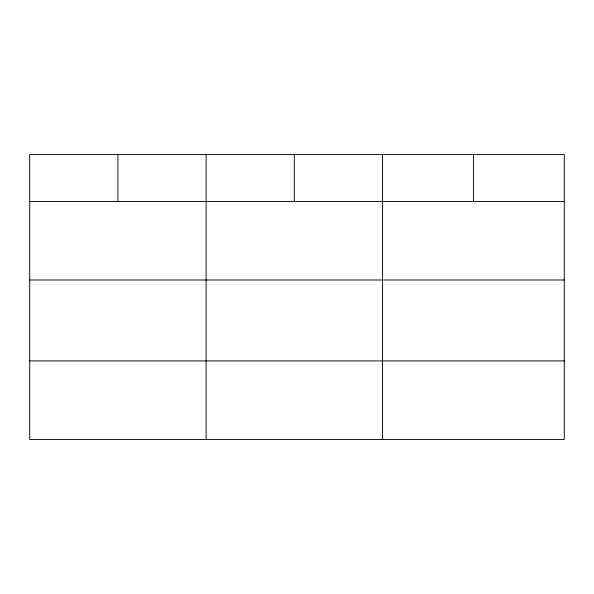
<?xml version="1.0" encoding="UTF-8"?>
<svg xmlns="http://www.w3.org/2000/svg" width="594" height="594" viewBox="0 0 594 594"><rect width="100%" height="100%" fill="white"/><g stroke="black" fill="none" stroke-linecap="round" stroke-linejoin="round"><path stroke-width="0.89" d="M564.3 279.997L564.3 154.574L29.7 154.574L29.7 439.426L564.3 439.426L564.3 279.997L29.7 279.997M29.7 201.47L564.3 201.47M29.7 360.9L564.3 360.9M473.418 154.574L473.418 201.47M382.536 154.574L382.536 439.426M294.327 154.574L294.327 201.47M206.118 154.574L206.118 439.426M117.909 154.574L117.909 201.47"/></g></svg>
